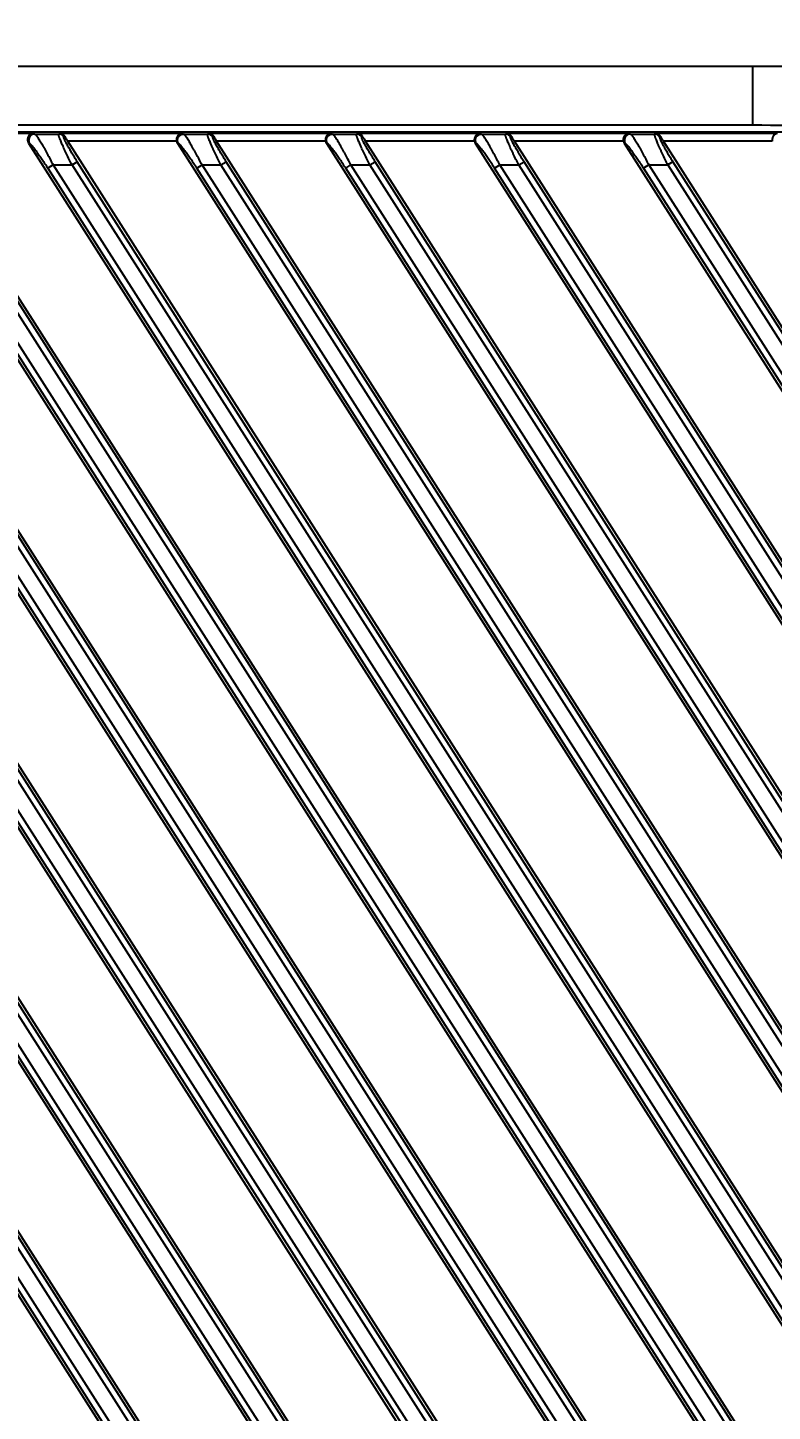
# Model space of a CAD drawing. Header units: millimetres. Extents: x 562 to 17351, y 2396 to 6995.
# Drawn here: x 2936.8 to 2984.8, y 3758.7 to 3848 of the extents above; entities that cross this region are included whole.
import ezdxf

# ---------------------------------------------------------------- set-up
doc = ezdxf.new("R2010")
doc.units = ezdxf.units.MM
doc.styles.get("Standard").update_dxf_attribs({"font": 'arial.ttf'})
doc.dimstyles.new('缩小5倍', dxfattribs={"dimtxt": 40, "dimasz": 20, "dimexe": 1, "dimexo": 0.2, "dimgap": 0, "dimtad": 1, "dimtoh": 1, "dimdec": 1, "dimzin": 9, "dimdsep": 46, "dimtxsty": 'Standard', "dimblk": '_FILLED', "dimcen": 0.2, "dimclrd": 256, "dimclre": 256, "dimclrt": 256, "dimadec": 1, "dimazin": 2, "dimtfac": 1, "dimtdec": 1, "dimtofl": 0, "dimtmove": 0, "dimatfit": 3, "dimldrblk": '_FILLED', "dimfxl": 1, "dimtolj": 1, "dimtzin": 0, "dimarcsym": 0})

# ---------------------------------------------------------------- blocks, each defined once
blk = doc.blocks.new('_FILLED')
at = {"color": 0, "linetype": 'ByBlock'}
blk.add_solid([(0, 0), (-1, 0.15), (-1, -0.15)], dxfattribs=at)
blk = doc.blocks.new('*D18')
at = {"lineweight": -2, "transparency": 16777216}
for p, q in [((2483.02, 3818.154), (2483.02, 4021.466)), ((3050.02, 3818.154), (3050.02, 4021.466)), ((2503.02, 4020.466), (3030.02, 4020.466))]:
    blk.add_line(p, q, dxfattribs=at)
at = {"layer": 'Defpoints', "color": 0, "transparency": 16777216}
for p in [(3050.02, 4020.466), (2483.02, 3817.954), (3050.02, 3817.954)]:
    blk.add_point(p, dxfattribs=at)
at = {"lineweight": -2, "transparency": 16777216, "xscale": 20, "yscale": 20, "zscale": 20, "rotation": 180}
blk.add_blockref('_FILLED', (2483.02, 4020.466), dxfattribs=at)
at = {"lineweight": -2, "transparency": 16777216, "xscale": 20, "yscale": 20, "zscale": 20}
blk.add_blockref('_FILLED', (3050.02, 4020.466), dxfattribs=at)
at = {"lineweight": 5, "transparency": 16777216, "insert": (2766.52, 4046.36), "char_height": 40, "attachment_point": 5}
blk.add_mtext('\\A1;567mm [1\'-10 3/8"]', dxfattribs=at)
blk = doc.blocks.new('*D20')
at = {"lineweight": -2, "transparency": 16777216}
for p, q in [((2501.52, 3820.654), (2501.52, 3936.251)), ((3031.52, 3820.654), (3031.52, 3936.251)), ((2521.52, 3935.251), (3011.52, 3935.251))]:
    blk.add_line(p, q, dxfattribs=at)
at = {"layer": 'Defpoints', "color": 0, "transparency": 16777216}
for p in [(3031.52, 3935.251), (2501.52, 3820.454), (3031.52, 3820.454)]:
    blk.add_point(p, dxfattribs=at)
at = {"lineweight": -2, "transparency": 16777216, "xscale": 20, "yscale": 20, "zscale": 20, "rotation": 180}
blk.add_blockref('_FILLED', (2501.52, 3935.251), dxfattribs=at)
at = {"lineweight": -2, "transparency": 16777216, "xscale": 20, "yscale": 20, "zscale": 20}
blk.add_blockref('_FILLED', (3031.52, 3935.251), dxfattribs=at)
at = {"lineweight": 5, "transparency": 16777216, "insert": (2766.52, 3961.144), "char_height": 40, "attachment_point": 5}
blk.add_mtext('\\A1;530mm [1\'-8 7/8"]', dxfattribs=at)

msp = doc.modelspace()

# ---------------------------------------------------------------- linework, layer by layer
at = {"color": 7, "linetype": 'Continuous'}
for p, q in [((3066.52, 3845.454), (2466.52, 3845.454)), ((2886.118, 3844.754), (3065.785, 3562.733)), ((3065.82, 3566.774), (2888.727, 3844.754)), ((2895.722, 3844.754), (3065.785, 3577.809)), ((3065.82, 3581.849), (2898.331, 3844.754)), ((2905.326, 3844.754), (3065.785, 3592.884)), ((3061.685, 3603.414), (2907.935, 3844.754)), ((2914.93, 3844.754), (3061.437, 3614.784)), ((3061.685, 3618.489), (2917.539, 3844.754)), ((2924.534, 3844.754), (3061.437, 3629.86)), ((2983.572, 3841.657), (2983.572, 3845.454)), ((3064.132, 3565.676), (2887.337, 3843.188)), ((3064.468, 3565.89), (2887.673, 3843.402)), ((3064.468, 3567.806), (2888.894, 3843.402)), ((3064.804, 3568.02), (2889.23, 3843.617)), ((3064.132, 3580.751), (2896.941, 3843.188)), ((3064.468, 3580.965), (2897.277, 3843.402)), ((3064.468, 3582.881), (2898.498, 3843.402)), ((3064.804, 3583.095), (2898.834, 3843.617)), ((3064.132, 3595.826), (2906.545, 3843.188)), ((3064.468, 3596.04), (2906.881, 3843.402)), ((3064.468, 3597.956), (2908.102, 3843.402)), ((3064.804, 3598.171), (2908.438, 3843.617)), ((2916.149, 3843.188), (3059.823, 3617.666)), ((2916.485, 3843.402), (3060.159, 3617.88)), ((2917.706, 3843.402), (3060.159, 3619.796)), ((2918.042, 3843.617), (3060.495, 3620.011)), ((2925.753, 3843.188), (3059.823, 3632.742)), ((2926.089, 3843.402), (3060.159, 3632.956)), ((2927.31, 3843.402), (3060.159, 3634.872)), ((2927.646, 3843.617), (3060.495, 3635.086)), ((2987.32, 3841.206), (2929.719, 3841.206)), ((2983.572, 3841.657), (2933.467, 3841.657)), ((2937.133, 3841.119), (2929.545, 3841.119)), ((3061.685, 3633.565), (2929.777, 3840.62)), ((2936.853, 3840.493), (2936.922, 3840.478)), ((2936.853, 3840.493), (3062.651, 3643.029)), ((2937.133, 3841.119), (2937.258, 3841.092)), ((2937.258, 3841.092), (2938.802, 3841.092)), ((2938.802, 3841.092), (2938.893, 3841.119)), ((2946.737, 3841.119), (2938.893, 3841.119)), ((2939.197, 3840.924), (2939.138, 3840.907)), ((2946.404, 3840.62), (2939.381, 3840.62)), ((3065.172, 3643.167), (2939.381, 3840.62)), ((2946.526, 3840.478), (2946.457, 3840.493)), ((2946.457, 3840.493), (3065.785, 3653.186)), ((2946.737, 3841.119), (2946.862, 3841.092)), ((2946.862, 3841.092), (2948.406, 3841.092)), ((2948.406, 3841.092), (2948.497, 3841.119)), ((2956.341, 3841.119), (2948.497, 3841.119)), ((2948.802, 3840.924), (2948.742, 3840.907)), ((2956.008, 3840.62), (2948.985, 3840.62)), ((3065.82, 3657.226), (2948.985, 3840.62)), ((2956.13, 3840.478), (2956.061, 3840.493)), ((2956.061, 3840.493), (3065.785, 3668.261)), ((2956.341, 3841.119), (2956.466, 3841.092)), ((2956.466, 3841.092), (2958.01, 3841.092)), ((2958.01, 3841.092), (2958.101, 3841.119)), ((2965.945, 3841.119), (2958.101, 3841.119)), ((2958.406, 3840.924), (2958.346, 3840.907)), ((2965.612, 3840.62), (2958.589, 3840.62)), ((3065.82, 3672.301), (2958.589, 3840.62)), ((2965.734, 3840.478), (2965.665, 3840.493)), ((2965.665, 3840.493), (3065.785, 3683.336)), ((2965.945, 3841.119), (2966.071, 3841.092)), ((2966.071, 3841.092), (2967.614, 3841.092)), ((2967.614, 3841.092), (2967.705, 3841.119)), ((2975.549, 3841.119), (2967.705, 3841.119)), ((2968.01, 3840.924), (2967.95, 3840.907)), ((2975.216, 3840.62), (2968.193, 3840.62)), ((3065.82, 3687.377), (2968.193, 3840.62)), ((2975.269, 3840.493), (2975.339, 3840.478)), ((2975.269, 3840.493), (3061.437, 3705.237)), ((2975.549, 3841.119), (2975.675, 3841.092)), ((2975.675, 3841.092), (2977.219, 3841.092)), ((2977.219, 3841.092), (2977.309, 3841.119)), ((2985.154, 3841.119), (2977.309, 3841.119)), ((2977.614, 3840.924), (2977.555, 3840.907)), ((2984.82, 3840.62), (2977.797, 3840.62)), ((3061.685, 3708.942), (2977.797, 3840.62)), ((2938.439, 3839.093), (2938.103, 3838.879)), ((2938.103, 3838.879), (3062.019, 3644.369)), ((2938.439, 3839.093), (2939.66, 3839.093)), ((2938.439, 3839.093), (3062.355, 3644.583)), ((2939.66, 3839.093), (2939.996, 3839.307)), ((3063.576, 3644.583), (2939.66, 3839.093)), ((3063.912, 3644.797), (2939.996, 3839.307)), ((2947.707, 3838.879), (2948.043, 3839.093)), ((3064.132, 3656.128), (2947.707, 3838.879)), ((2948.043, 3839.093), (2949.264, 3839.093)), ((3064.468, 3656.342), (2948.043, 3839.093)), ((2949.264, 3839.093), (2949.6, 3839.307)), ((3064.468, 3658.258), (2949.264, 3839.093)), ((3064.804, 3658.472), (2949.6, 3839.307)), ((2957.311, 3838.879), (2957.647, 3839.093)), ((3064.132, 3671.203), (2957.311, 3838.879)), ((2957.647, 3839.093), (2958.868, 3839.093)), ((3064.468, 3671.417), (2957.647, 3839.093)), ((2958.868, 3839.093), (2959.204, 3839.307)), ((3064.468, 3673.333), (2958.868, 3839.093)), ((3064.804, 3673.548), (2959.204, 3839.307)), ((2966.915, 3838.879), (2967.251, 3839.093)), ((3064.132, 3686.279), (2966.915, 3838.879)), ((2967.251, 3839.093), (2968.472, 3839.093)), ((3064.468, 3686.493), (2967.251, 3839.093)), ((2968.472, 3839.093), (2968.808, 3839.307)), ((3064.468, 3688.409), (2968.472, 3839.093)), ((3064.804, 3688.623), (2968.808, 3839.307)), ((2976.855, 3839.093), (2976.519, 3838.879)), ((2976.519, 3838.879), (3059.823, 3708.119)), ((2976.855, 3839.093), (2978.076, 3839.093)), ((2976.855, 3839.093), (3060.159, 3708.333)), ((2978.412, 3839.307), (2978.076, 3839.093)), ((2978.076, 3839.093), (3060.159, 3710.249)), ((2978.412, 3839.307), (3060.495, 3710.463))]:
    msp.add_line(p, q, dxfattribs=at)
for centre, end in [((2938.801, 3840.693), 89.80892), ((2948.405, 3840.693), 89.80892), ((2958.009, 3840.693), 89.80892), ((2967.613, 3840.693), 89.80892), ((2977.217, 3840.693), 89.80891)]:
    msp.add_arc(centre, 0.399, 32.32072, end, dxfattribs=at)
for centre, major_axis, ratio, start_param, end_param in [((2983.572, 3841.578), (3, 0), 0.026186, 0.05236, 1.570796), ((2937.193, 3840.707), (0.394, -0.086), 0.992492, -2.706869, -2.364001), ((2939.433, 3840.62), (-0.321, 0.499), 0.073624, 0.868345, 1.523567), ((2946.797, 3840.707), (0.394, -0.086), 0.992492, -2.706869, -2.364001), ((2949.037, 3840.62), (-0.321, 0.499), 0.073624, 0.868345, 1.523567), ((2956.401, 3840.707), (0.394, -0.086), 0.992492, -2.706869, -2.364001), ((2958.641, 3840.62), (-0.321, 0.499), 0.073624, 0.868345, 1.523567), ((2966.005, 3840.707), (0.394, -0.086), 0.992492, -2.706869, -2.364001), ((2968.245, 3840.62), (-0.321, 0.499), 0.073624, 0.868345, 1.523567), ((2975.609, 3840.707), (0.394, -0.086), 0.992492, -2.706869, -2.364001), ((2977.849, 3840.62), (-0.321, 0.499), 0.073624, 0.868345, 1.523567)]:
    msp.add_ellipse(centre, major_axis=major_axis, ratio=ratio, start_param=start_param, end_param=end_param, dxfattribs=at)
for points, knots in [([(2937.133, 3841.119), (2937.111, 3841.119), (2937.065, 3841.112), (2936.999, 3841.087), (2936.936, 3841.047), (2936.89, 3841), (2936.858, 3840.956), (2936.827, 3840.903), (2936.799, 3840.827), (2936.785, 3840.725), (2936.792, 3840.655), (2936.8, 3840.62)], [0, 0, 0, 0, 0.098793, 0.200838, 0.308654, 0.424788, 0.486837, 0.551839, 0.69107, 0.841979, 1, 1, 1, 1]), ([(2937.258, 3841.092), (2937.223, 3841.092), (2937.152, 3841.082), (2937.054, 3841.04), (2936.97, 3840.973), (2936.906, 3840.887), (2936.868, 3840.787), (2936.857, 3840.68), (2936.874, 3840.574), (2936.903, 3840.508), (2936.922, 3840.478)], [0, 0, 0, 0, 0.124488, 0.249166, 0.374099, 0.499253, 0.624543, 0.749843, 0.875021, 1, 1, 1, 1]), ([(2936.922, 3840.478), (2936.924, 3840.478), (2936.928, 3840.477), (2936.937, 3840.472), (2936.95, 3840.464), (2936.967, 3840.451), (2936.987, 3840.433), (2937.009, 3840.411), (2937.043, 3840.375), (2937.092, 3840.32), (2937.154, 3840.244), (2937.224, 3840.156), (2937.299, 3840.057), (2937.379, 3839.949), (2937.463, 3839.833), (2937.581, 3839.665), (2937.733, 3839.444), (2937.918, 3839.166), (2938.041, 3838.976), (2938.103, 3838.879)], [0, 0, 0, 0, 0.002893, 0.006322, 0.014899, 0.025845, 0.039152, 0.054766, 0.072609, 0.114587, 0.164252, 0.220735, 0.283185, 0.350804, 0.422853, 0.498652, 0.659054, 0.827524, 1, 1, 1, 1]), ([(2937.258, 3841.092), (2937.26, 3841.092), (2937.264, 3841.09), (2937.27, 3841.087), (2937.277, 3841.082), (2937.287, 3841.073), (2937.301, 3841.059), (2937.32, 3841.038), (2937.342, 3841.012), (2937.375, 3840.969), (2937.422, 3840.903), (2937.483, 3840.811), (2937.551, 3840.703), (2937.625, 3840.582), (2937.705, 3840.447), (2937.789, 3840.302), (2937.877, 3840.148), (2937.967, 3839.985), (2938.092, 3839.755), (2938.251, 3839.458), (2938.376, 3839.216), (2938.439, 3839.093)], [0, 0, 0, 0, 0.002443, 0.00539, 0.00888, 0.012933, 0.022763, 0.034902, 0.049322, 0.065972, 0.105666, 0.15334, 0.20827, 0.269706, 0.336901, 0.409127, 0.485683, 0.565896, 0.649126, 0.822164, 1, 1, 1, 1]), ([(2939.66, 3839.093), (2939.598, 3839.213), (2939.479, 3839.451), (2939.335, 3839.746), (2939.226, 3839.976), (2939.15, 3840.14), (2939.079, 3840.297), (2939.014, 3840.444), (2938.956, 3840.579), (2938.913, 3840.685), (2938.883, 3840.763), (2938.863, 3840.815), (2938.846, 3840.864), (2938.831, 3840.908), (2938.818, 3840.948), (2938.808, 3840.983), (2938.8, 3841.013), (2938.795, 3841.039), (2938.793, 3841.057), (2938.793, 3841.069), (2938.793, 3841.076), (2938.794, 3841.082), (2938.796, 3841.087), (2938.799, 3841.09), (2938.801, 3841.092), (2938.802, 3841.092)], [0, 0, 0, 0, 0.184726, 0.364404, 0.450654, 0.53352, 0.612205, 0.685869, 0.753643, 0.814644, 0.842334, 0.868009, 0.891573, 0.912933, 0.932009, 0.94873, 0.963045, 0.974919, 0.984358, 0.988185, 0.991438, 0.994155, 0.996399, 0.998285, 1, 1, 1, 1]), ([(2939.197, 3840.924), (2939.18, 3840.955), (2939.14, 3841.01), (2939.063, 3841.072), (2938.98, 3841.109), (2938.921, 3841.119), (2938.893, 3841.119)], [0, 0, 0, 0, 0.280934, 0.535713, 0.772708, 1, 1, 1, 1]), ([(2939.996, 3839.307), (2939.936, 3839.4), (2939.82, 3839.586), (2939.679, 3839.817), (2939.571, 3839.998), (2939.496, 3840.128), (2939.425, 3840.253), (2939.359, 3840.372), (2939.3, 3840.482), (2939.256, 3840.568), (2939.224, 3840.632), (2939.204, 3840.675), (2939.185, 3840.716), (2939.169, 3840.752), (2939.156, 3840.786), (2939.145, 3840.815), (2939.137, 3840.84), (2939.132, 3840.862), (2939.129, 3840.877), (2939.129, 3840.887), (2939.129, 3840.893), (2939.13, 3840.898), (2939.132, 3840.902), (2939.135, 3840.905), (2939.137, 3840.906), (2939.138, 3840.907)], [0, 0, 0, 0, 0.181438, 0.358605, 0.444098, 0.526615, 0.605384, 0.679551, 0.74819, 0.810312, 0.838612, 0.864901, 0.889059, 0.910969, 0.930526, 0.94764, 0.962243, 0.974296, 0.98381, 0.987648, 0.99091, 0.993649, 0.995962, 0.998006, 1, 1, 1, 1]), ([(2946.737, 3841.119), (2946.715, 3841.119), (2946.669, 3841.112), (2946.603, 3841.087), (2946.541, 3841.047), (2946.494, 3841), (2946.462, 3840.956), (2946.431, 3840.903), (2946.403, 3840.827), (2946.389, 3840.725), (2946.396, 3840.655), (2946.404, 3840.62)], [0, 0, 0, 0, 0.098793, 0.200838, 0.308654, 0.424788, 0.486837, 0.551839, 0.69107, 0.841979, 1, 1, 1, 1]), ([(2946.526, 3840.478), (2946.508, 3840.508), (2946.478, 3840.574), (2946.461, 3840.68), (2946.472, 3840.787), (2946.511, 3840.887), (2946.574, 3840.973), (2946.658, 3841.04), (2946.756, 3841.082), (2946.827, 3841.092), (2946.862, 3841.092)], [0, 0, 0, 0, 0.124979, 0.250157, 0.375457, 0.500747, 0.625901, 0.750834, 0.875512, 1, 1, 1, 1]), ([(2947.707, 3838.879), (2947.645, 3838.976), (2947.522, 3839.166), (2947.337, 3839.444), (2947.185, 3839.665), (2947.067, 3839.833), (2946.983, 3839.949), (2946.903, 3840.057), (2946.828, 3840.156), (2946.758, 3840.244), (2946.696, 3840.32), (2946.648, 3840.375), (2946.613, 3840.411), (2946.591, 3840.433), (2946.571, 3840.451), (2946.554, 3840.464), (2946.541, 3840.472), (2946.532, 3840.477), (2946.528, 3840.478), (2946.526, 3840.478)], [0, 0, 0, 0, 0.172473, 0.340944, 0.501348, 0.577147, 0.649196, 0.716815, 0.779264, 0.835746, 0.885411, 0.927388, 0.945231, 0.960846, 0.974154, 0.9851, 0.993677, 0.997107, 1, 1, 1, 1]), ([(2948.043, 3839.093), (2947.98, 3839.216), (2947.855, 3839.458), (2947.697, 3839.755), (2947.571, 3839.985), (2947.481, 3840.148), (2947.393, 3840.302), (2947.309, 3840.447), (2947.23, 3840.582), (2947.155, 3840.703), (2947.087, 3840.811), (2947.026, 3840.903), (2946.979, 3840.969), (2946.946, 3841.012), (2946.924, 3841.038), (2946.906, 3841.059), (2946.891, 3841.073), (2946.881, 3841.082), (2946.874, 3841.087), (2946.868, 3841.09), (2946.864, 3841.092), (2946.862, 3841.092)], [0, 0, 0, 0, 0.177831, 0.350869, 0.4341, 0.514314, 0.59087, 0.663095, 0.73029, 0.791726, 0.846656, 0.89433, 0.934024, 0.950674, 0.965095, 0.977235, 0.987066, 0.991119, 0.994609, 0.997556, 1, 1, 1, 1]), ([(2949.264, 3839.093), (2949.202, 3839.213), (2949.083, 3839.451), (2948.939, 3839.746), (2948.83, 3839.976), (2948.754, 3840.14), (2948.683, 3840.297), (2948.618, 3840.444), (2948.561, 3840.579), (2948.517, 3840.685), (2948.487, 3840.763), (2948.467, 3840.815), (2948.45, 3840.864), (2948.435, 3840.908), (2948.422, 3840.948), (2948.412, 3840.983), (2948.404, 3841.013), (2948.399, 3841.039), (2948.397, 3841.057), (2948.397, 3841.069), (2948.397, 3841.076), (2948.398, 3841.082), (2948.4, 3841.087), (2948.403, 3841.09), (2948.405, 3841.092), (2948.406, 3841.092)], [0, 0, 0, 0, 0.184726, 0.364404, 0.450654, 0.53352, 0.612205, 0.685869, 0.753643, 0.814644, 0.842334, 0.868009, 0.891573, 0.912933, 0.932009, 0.94873, 0.963045, 0.974919, 0.984358, 0.988185, 0.991438, 0.994155, 0.996399, 0.998285, 1, 1, 1, 1]), ([(2948.802, 3840.924), (2948.784, 3840.955), (2948.744, 3841.01), (2948.667, 3841.072), (2948.584, 3841.109), (2948.525, 3841.119), (2948.497, 3841.119)], [0, 0, 0, 0, 0.280934, 0.535713, 0.772708, 1, 1, 1, 1]), ([(2949.6, 3839.307), (2949.54, 3839.4), (2949.424, 3839.586), (2949.283, 3839.817), (2949.175, 3839.998), (2949.1, 3840.128), (2949.029, 3840.253), (2948.963, 3840.372), (2948.904, 3840.482), (2948.86, 3840.568), (2948.828, 3840.632), (2948.808, 3840.675), (2948.789, 3840.716), (2948.774, 3840.752), (2948.76, 3840.786), (2948.749, 3840.815), (2948.741, 3840.84), (2948.736, 3840.862), (2948.733, 3840.877), (2948.733, 3840.887), (2948.733, 3840.893), (2948.734, 3840.898), (2948.736, 3840.902), (2948.739, 3840.905), (2948.741, 3840.906), (2948.742, 3840.907)], [0, 0, 0, 0, 0.181438, 0.358605, 0.444098, 0.526615, 0.605384, 0.679551, 0.74819, 0.810312, 0.838612, 0.864901, 0.889059, 0.910969, 0.930526, 0.94764, 0.962243, 0.974296, 0.98381, 0.987648, 0.99091, 0.993649, 0.995962, 0.998006, 1, 1, 1, 1]), ([(2956.341, 3841.119), (2956.319, 3841.119), (2956.273, 3841.112), (2956.207, 3841.087), (2956.145, 3841.047), (2956.098, 3841), (2956.066, 3840.956), (2956.036, 3840.903), (2956.007, 3840.827), (2955.993, 3840.725), (2956, 3840.655), (2956.008, 3840.62)], [0, 0, 0, 0, 0.098793, 0.200838, 0.308654, 0.424788, 0.486837, 0.551839, 0.69107, 0.841979, 1, 1, 1, 1]), ([(2956.13, 3840.478), (2956.112, 3840.508), (2956.082, 3840.574), (2956.065, 3840.68), (2956.076, 3840.787), (2956.115, 3840.887), (2956.178, 3840.973), (2956.262, 3841.04), (2956.36, 3841.082), (2956.431, 3841.092), (2956.466, 3841.092)], [0, 0, 0, 0, 0.124979, 0.250157, 0.375457, 0.500747, 0.625901, 0.750834, 0.875512, 1, 1, 1, 1]), ([(2957.311, 3838.879), (2957.249, 3838.976), (2957.126, 3839.166), (2956.941, 3839.444), (2956.789, 3839.665), (2956.671, 3839.833), (2956.587, 3839.949), (2956.507, 3840.057), (2956.432, 3840.156), (2956.362, 3840.244), (2956.3, 3840.32), (2956.252, 3840.375), (2956.217, 3840.411), (2956.195, 3840.433), (2956.175, 3840.451), (2956.158, 3840.464), (2956.145, 3840.472), (2956.136, 3840.477), (2956.132, 3840.478), (2956.13, 3840.478)], [0, 0, 0, 0, 0.172473, 0.340944, 0.501348, 0.577147, 0.649196, 0.716815, 0.779264, 0.835746, 0.885411, 0.927388, 0.945231, 0.960846, 0.974154, 0.9851, 0.993677, 0.997107, 1, 1, 1, 1]), ([(2957.647, 3839.093), (2957.584, 3839.216), (2957.459, 3839.458), (2957.301, 3839.755), (2957.175, 3839.985), (2957.085, 3840.148), (2956.997, 3840.302), (2956.913, 3840.447), (2956.834, 3840.582), (2956.759, 3840.703), (2956.691, 3840.811), (2956.63, 3840.903), (2956.583, 3840.969), (2956.55, 3841.012), (2956.529, 3841.038), (2956.51, 3841.059), (2956.495, 3841.073), (2956.485, 3841.082), (2956.478, 3841.087), (2956.472, 3841.09), (2956.468, 3841.092), (2956.466, 3841.092)], [0, 0, 0, 0, 0.177831, 0.350869, 0.4341, 0.514314, 0.59087, 0.663095, 0.73029, 0.791726, 0.846656, 0.89433, 0.934024, 0.950674, 0.965095, 0.977235, 0.987066, 0.991119, 0.994609, 0.997556, 1, 1, 1, 1]), ([(2958.868, 3839.093), (2958.806, 3839.213), (2958.687, 3839.451), (2958.543, 3839.746), (2958.434, 3839.976), (2958.358, 3840.14), (2958.287, 3840.297), (2958.223, 3840.444), (2958.165, 3840.579), (2958.121, 3840.685), (2958.091, 3840.763), (2958.071, 3840.815), (2958.054, 3840.864), (2958.039, 3840.908), (2958.026, 3840.948), (2958.016, 3840.983), (2958.008, 3841.013), (2958.003, 3841.039), (2958.001, 3841.057), (2958.001, 3841.069), (2958.001, 3841.076), (2958.002, 3841.082), (2958.004, 3841.087), (2958.007, 3841.09), (2958.009, 3841.092), (2958.01, 3841.092)], [0, 0, 0, 0, 0.184726, 0.364404, 0.450654, 0.53352, 0.612205, 0.685869, 0.753643, 0.814644, 0.842334, 0.868009, 0.891573, 0.912933, 0.932009, 0.94873, 0.963045, 0.974919, 0.984358, 0.988185, 0.991438, 0.994155, 0.996399, 0.998285, 1, 1, 1, 1]), ([(2958.406, 3840.924), (2958.388, 3840.955), (2958.348, 3841.01), (2958.271, 3841.072), (2958.188, 3841.109), (2958.129, 3841.119), (2958.101, 3841.119)], [0, 0, 0, 0, 0.280934, 0.535713, 0.772708, 1, 1, 1, 1]), ([(2959.204, 3839.307), (2959.144, 3839.4), (2959.028, 3839.586), (2958.887, 3839.817), (2958.779, 3839.998), (2958.704, 3840.128), (2958.633, 3840.253), (2958.567, 3840.372), (2958.508, 3840.482), (2958.464, 3840.568), (2958.432, 3840.632), (2958.412, 3840.675), (2958.393, 3840.716), (2958.378, 3840.752), (2958.364, 3840.786), (2958.353, 3840.815), (2958.345, 3840.84), (2958.34, 3840.862), (2958.337, 3840.877), (2958.337, 3840.887), (2958.337, 3840.893), (2958.338, 3840.898), (2958.34, 3840.902), (2958.343, 3840.905), (2958.345, 3840.906), (2958.346, 3840.907)], [0, 0, 0, 0, 0.181438, 0.358605, 0.444098, 0.526615, 0.605384, 0.679551, 0.74819, 0.810312, 0.838612, 0.864901, 0.889059, 0.910969, 0.930526, 0.94764, 0.962243, 0.974296, 0.98381, 0.987648, 0.99091, 0.993649, 0.995962, 0.998006, 1, 1, 1, 1]), ([(2965.945, 3841.119), (2965.923, 3841.119), (2965.877, 3841.112), (2965.811, 3841.087), (2965.749, 3841.047), (2965.702, 3841), (2965.67, 3840.956), (2965.64, 3840.903), (2965.611, 3840.827), (2965.597, 3840.725), (2965.604, 3840.655), (2965.612, 3840.62)], [0, 0, 0, 0, 0.098793, 0.200838, 0.308654, 0.424788, 0.486837, 0.551839, 0.69107, 0.841979, 1, 1, 1, 1]), ([(2965.734, 3840.478), (2965.716, 3840.508), (2965.686, 3840.574), (2965.669, 3840.68), (2965.68, 3840.787), (2965.719, 3840.887), (2965.782, 3840.973), (2965.866, 3841.04), (2965.965, 3841.082), (2966.035, 3841.092), (2966.071, 3841.092)], [0, 0, 0, 0, 0.124979, 0.250157, 0.375457, 0.500747, 0.625901, 0.750834, 0.875512, 1, 1, 1, 1]), ([(2966.915, 3838.879), (2966.853, 3838.976), (2966.73, 3839.166), (2966.546, 3839.444), (2966.393, 3839.665), (2966.275, 3839.833), (2966.191, 3839.949), (2966.111, 3840.057), (2966.036, 3840.156), (2965.967, 3840.244), (2965.904, 3840.32), (2965.856, 3840.375), (2965.821, 3840.411), (2965.799, 3840.433), (2965.779, 3840.451), (2965.762, 3840.464), (2965.749, 3840.472), (2965.74, 3840.477), (2965.736, 3840.478), (2965.734, 3840.478)], [0, 0, 0, 0, 0.172473, 0.340944, 0.501348, 0.577147, 0.649196, 0.716815, 0.779264, 0.835746, 0.885411, 0.927388, 0.945231, 0.960846, 0.974154, 0.9851, 0.993677, 0.997107, 1, 1, 1, 1]), ([(2967.251, 3839.093), (2967.188, 3839.216), (2967.063, 3839.458), (2966.905, 3839.755), (2966.779, 3839.985), (2966.689, 3840.148), (2966.601, 3840.302), (2966.517, 3840.447), (2966.438, 3840.582), (2966.363, 3840.703), (2966.295, 3840.811), (2966.234, 3840.903), (2966.187, 3840.969), (2966.154, 3841.012), (2966.133, 3841.038), (2966.114, 3841.059), (2966.099, 3841.073), (2966.089, 3841.082), (2966.082, 3841.087), (2966.076, 3841.09), (2966.072, 3841.092), (2966.071, 3841.092)], [0, 0, 0, 0, 0.177831, 0.350869, 0.4341, 0.514314, 0.59087, 0.663095, 0.73029, 0.791726, 0.846656, 0.89433, 0.934024, 0.950674, 0.965095, 0.977235, 0.987066, 0.991119, 0.994609, 0.997556, 1, 1, 1, 1]), ([(2968.472, 3839.093), (2968.411, 3839.213), (2968.291, 3839.451), (2968.147, 3839.746), (2968.038, 3839.976), (2967.962, 3840.14), (2967.891, 3840.297), (2967.827, 3840.444), (2967.769, 3840.579), (2967.726, 3840.685), (2967.695, 3840.763), (2967.675, 3840.815), (2967.658, 3840.864), (2967.643, 3840.908), (2967.63, 3840.948), (2967.62, 3840.983), (2967.612, 3841.013), (2967.607, 3841.039), (2967.605, 3841.057), (2967.605, 3841.069), (2967.605, 3841.076), (2967.607, 3841.082), (2967.608, 3841.087), (2967.611, 3841.09), (2967.613, 3841.092), (2967.614, 3841.092)], [0, 0, 0, 0, 0.184726, 0.364404, 0.450654, 0.53352, 0.612205, 0.685869, 0.753643, 0.814644, 0.842334, 0.868009, 0.891573, 0.912933, 0.932009, 0.94873, 0.963045, 0.974919, 0.984358, 0.988185, 0.991438, 0.994155, 0.996399, 0.998285, 1, 1, 1, 1]), ([(2968.01, 3840.924), (2967.993, 3840.955), (2967.952, 3841.01), (2967.875, 3841.072), (2967.792, 3841.109), (2967.733, 3841.119), (2967.705, 3841.119)], [0, 0, 0, 0, 0.280934, 0.535713, 0.772708, 1, 1, 1, 1]), ([(2968.808, 3839.307), (2968.748, 3839.4), (2968.632, 3839.586), (2968.491, 3839.817), (2968.384, 3839.998), (2968.308, 3840.128), (2968.237, 3840.253), (2968.171, 3840.372), (2968.112, 3840.482), (2968.068, 3840.568), (2968.037, 3840.632), (2968.016, 3840.675), (2967.998, 3840.716), (2967.982, 3840.752), (2967.968, 3840.786), (2967.957, 3840.815), (2967.949, 3840.84), (2967.944, 3840.862), (2967.941, 3840.877), (2967.941, 3840.887), (2967.941, 3840.893), (2967.943, 3840.898), (2967.944, 3840.902), (2967.947, 3840.905), (2967.949, 3840.906), (2967.95, 3840.907)], [0, 0, 0, 0, 0.181438, 0.358605, 0.444098, 0.526615, 0.605384, 0.679551, 0.74819, 0.810312, 0.838612, 0.864901, 0.889059, 0.910969, 0.930526, 0.94764, 0.962243, 0.974296, 0.98381, 0.987648, 0.99091, 0.993649, 0.995962, 0.998006, 1, 1, 1, 1]), ([(2975.549, 3841.119), (2975.527, 3841.119), (2975.481, 3841.112), (2975.415, 3841.087), (2975.353, 3841.047), (2975.307, 3841), (2975.274, 3840.956), (2975.244, 3840.903), (2975.215, 3840.827), (2975.201, 3840.725), (2975.208, 3840.655), (2975.216, 3840.62)], [0, 0, 0, 0, 0.098793, 0.200838, 0.308654, 0.424788, 0.486837, 0.551839, 0.69107, 0.841979, 1, 1, 1, 1]), ([(2975.675, 3841.092), (2975.639, 3841.092), (2975.569, 3841.082), (2975.47, 3841.04), (2975.386, 3840.973), (2975.323, 3840.887), (2975.284, 3840.787), (2975.273, 3840.68), (2975.29, 3840.574), (2975.32, 3840.508), (2975.339, 3840.478)], [0, 0, 0, 0, 0.124488, 0.249166, 0.374099, 0.499253, 0.624543, 0.749843, 0.875021, 1, 1, 1, 1]), ([(2975.339, 3840.478), (2975.34, 3840.478), (2975.344, 3840.477), (2975.353, 3840.472), (2975.366, 3840.464), (2975.383, 3840.451), (2975.403, 3840.433), (2975.425, 3840.411), (2975.46, 3840.375), (2975.508, 3840.32), (2975.571, 3840.244), (2975.64, 3840.156), (2975.715, 3840.057), (2975.795, 3839.949), (2975.879, 3839.833), (2975.997, 3839.665), (2976.15, 3839.444), (2976.334, 3839.166), (2976.457, 3838.976), (2976.519, 3838.879)], [0, 0, 0, 0, 0.002893, 0.006322, 0.014899, 0.025845, 0.039152, 0.054766, 0.072609, 0.114587, 0.164252, 0.220735, 0.283185, 0.350804, 0.422853, 0.498652, 0.659054, 0.827524, 1, 1, 1, 1]), ([(2975.675, 3841.092), (2975.676, 3841.092), (2975.68, 3841.09), (2975.686, 3841.087), (2975.693, 3841.082), (2975.703, 3841.073), (2975.718, 3841.059), (2975.737, 3841.038), (2975.758, 3841.012), (2975.791, 3840.969), (2975.838, 3840.903), (2975.899, 3840.811), (2975.967, 3840.703), (2976.042, 3840.582), (2976.121, 3840.447), (2976.205, 3840.302), (2976.293, 3840.148), (2976.384, 3839.985), (2976.509, 3839.755), (2976.667, 3839.458), (2976.792, 3839.216), (2976.855, 3839.093)], [0, 0, 0, 0, 0.002443, 0.00539, 0.00888, 0.012933, 0.022763, 0.034902, 0.049322, 0.065972, 0.105666, 0.15334, 0.20827, 0.269706, 0.336901, 0.409127, 0.485683, 0.565896, 0.649126, 0.822164, 1, 1, 1, 1]), ([(2977.219, 3841.092), (2977.217, 3841.092), (2977.215, 3841.09), (2977.212, 3841.087), (2977.211, 3841.082), (2977.209, 3841.076), (2977.209, 3841.069), (2977.209, 3841.057), (2977.211, 3841.039), (2977.216, 3841.013), (2977.224, 3840.983), (2977.234, 3840.948), (2977.247, 3840.908), (2977.262, 3840.864), (2977.279, 3840.815), (2977.299, 3840.763), (2977.33, 3840.685), (2977.373, 3840.58), (2977.431, 3840.444), (2977.495, 3840.297), (2977.566, 3840.14), (2977.642, 3839.976), (2977.751, 3839.746), (2977.895, 3839.451), (2978.015, 3839.213), (2978.076, 3839.093)], [0, 0, 0, 0, 0.001715, 0.003601, 0.005845, 0.008561, 0.011814, 0.015641, 0.025078, 0.036953, 0.051266, 0.067987, 0.087062, 0.108422, 0.131985, 0.15766, 0.185349, 0.24635, 0.314125, 0.38779, 0.466476, 0.549343, 0.635595, 0.815274, 1, 1, 1, 1]), ([(2977.614, 3840.924), (2977.597, 3840.955), (2977.556, 3841.01), (2977.479, 3841.072), (2977.396, 3841.109), (2977.338, 3841.119), (2977.309, 3841.119)], [0, 0, 0, 0, 0.280934, 0.535713, 0.772708, 1, 1, 1, 1]), ([(2977.555, 3840.907), (2977.553, 3840.906), (2977.551, 3840.905), (2977.548, 3840.902), (2977.547, 3840.898), (2977.545, 3840.893), (2977.545, 3840.887), (2977.545, 3840.877), (2977.548, 3840.862), (2977.553, 3840.84), (2977.562, 3840.815), (2977.572, 3840.786), (2977.586, 3840.752), (2977.602, 3840.716), (2977.62, 3840.675), (2977.641, 3840.632), (2977.672, 3840.568), (2977.716, 3840.482), (2977.775, 3840.372), (2977.841, 3840.253), (2977.912, 3840.128), (2977.988, 3839.998), (2978.095, 3839.817), (2978.236, 3839.586), (2978.352, 3839.4), (2978.412, 3839.307)], [0, 0, 0, 0, 0.001994, 0.004038, 0.006351, 0.00909, 0.012351, 0.016189, 0.025702, 0.037754, 0.052355, 0.069469, 0.089026, 0.110935, 0.135092, 0.161381, 0.189681, 0.251803, 0.320443, 0.394611, 0.473381, 0.555899, 0.641393, 0.818563, 1, 1, 1, 1]), ([(2985.154, 3841.119), (2985.131, 3841.119), (2985.086, 3841.112), (2985.019, 3841.087), (2984.957, 3841.047), (2984.911, 3841), (2984.878, 3840.956), (2984.848, 3840.903), (2984.819, 3840.827), (2984.805, 3840.725), (2984.812, 3840.655), (2984.82, 3840.62)], [0, 0, 0, 0, 0.098793, 0.200838, 0.308654, 0.424788, 0.486837, 0.551839, 0.69107, 0.841979, 1, 1, 1, 1])]:
    msp.add_open_spline(points, degree=3, knots=knots, dxfattribs=at)

# ---------------------------------------------------------------- dimensions: what is measured, and where the dimension line sits
at = {"color": 1, "lineweight": 5}
for base, p1, p2, picture, middle in [((3050.02, 4020.466), (2483.02, 3817.954), (3050.02, 3817.954), '*D18', (2766.52, 4020.466)), ((3031.52, 3935.251), (2501.52, 3820.454), (3031.52, 3820.454), '*D20', (2766.52, 3935.251))]:
    dim = msp.add_linear_dim(base=base, p1=p1, p2=p2, dimstyle='缩小5倍', override={"dimpost": 'mm'}, dxfattribs=at)
    dim.commit()
    dim.dimension.update_dxf_attribs({"geometry": picture, "text_midpoint": middle, "dimtype": 160})

doc.saveas('drawing.dxf')
